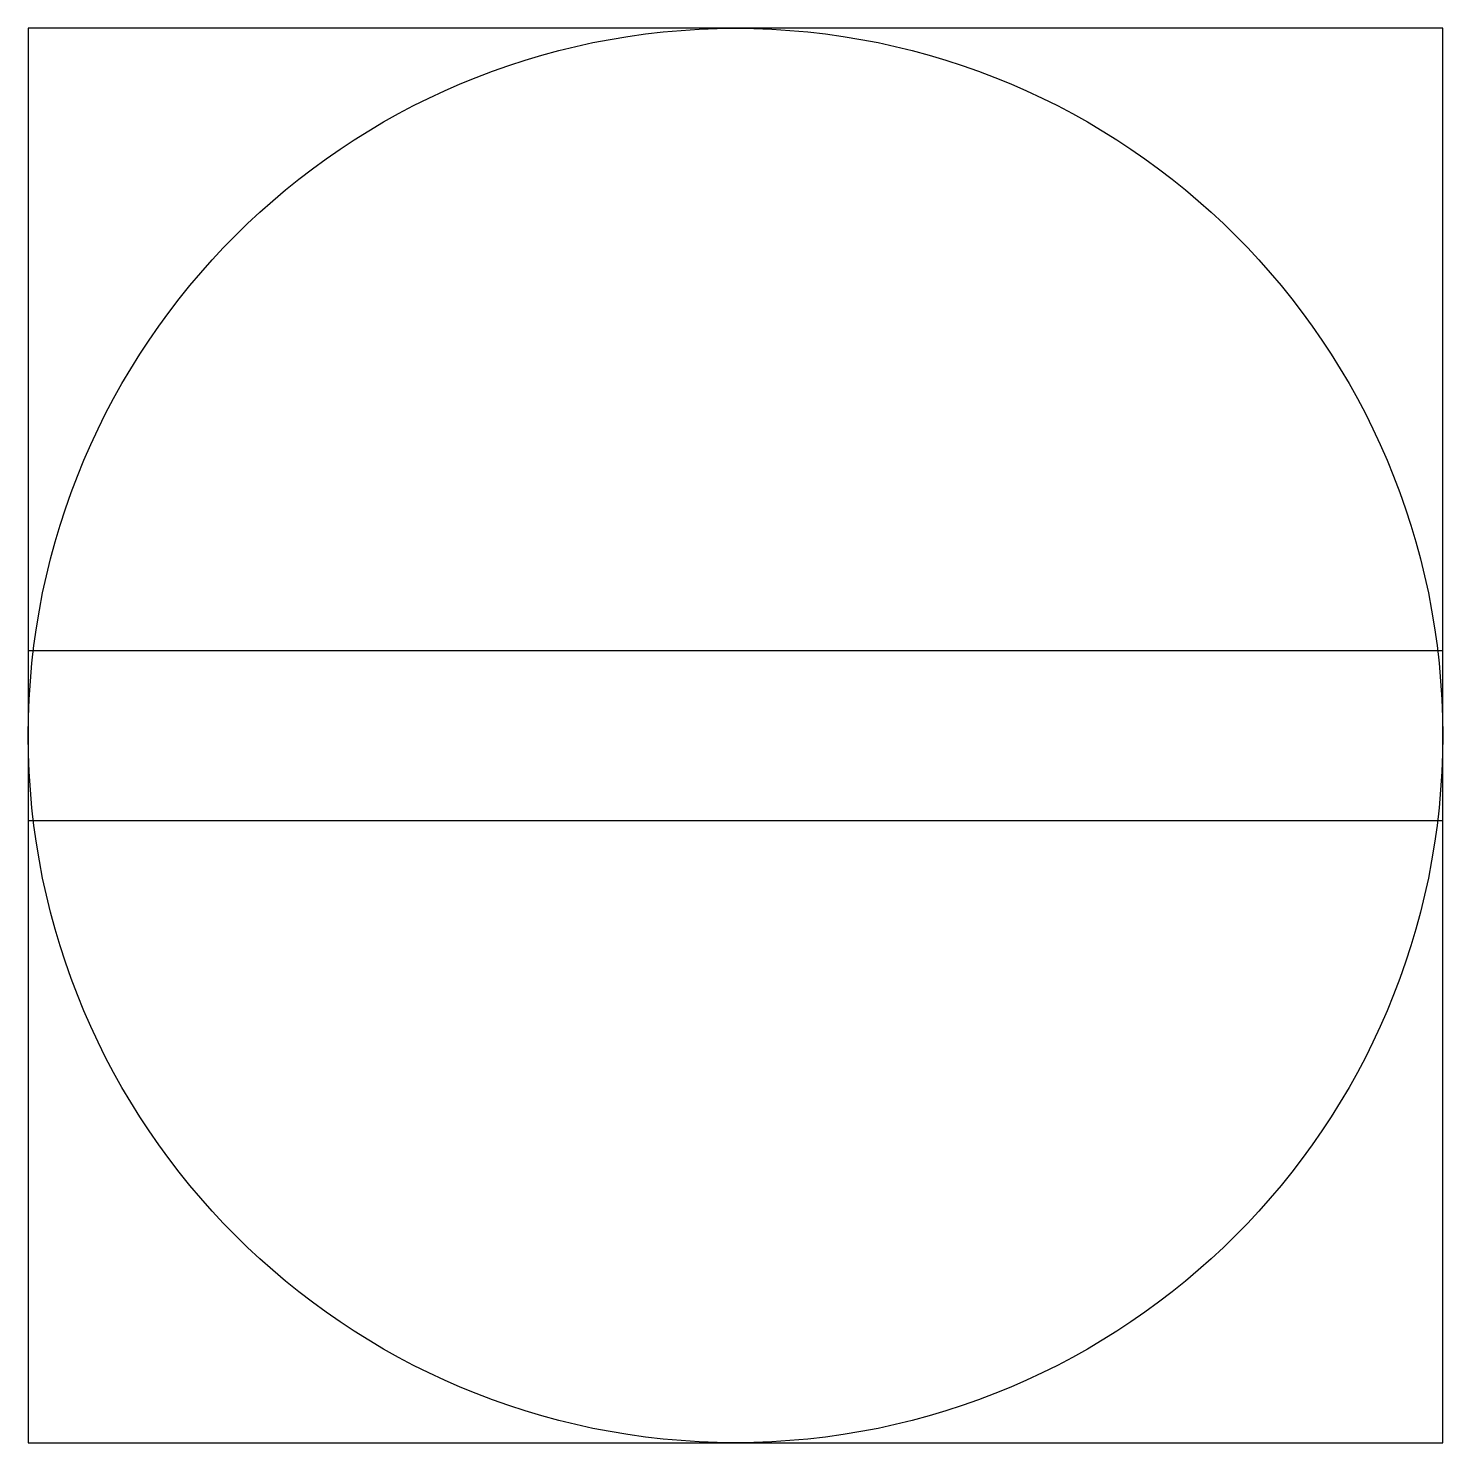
# Model space of a CAD drawing. Header units: millimetres. Extents: x -5 to 5, y -5 to 5.
import ezdxf

# ---------------------------------------------------------------- set-up
doc = ezdxf.new("R2010")
doc.units = ezdxf.units.MM

msp = doc.modelspace()

# ---------------------------------------------------------------- linework, layer by layer
at = {"color": 0, "linetype": 'Continuous', "lineweight": -2}
for p, q in [((-5, 0.6), (5, 0.6)), ((-5, -0.6), (5, -0.6))]:
    msp.add_line(p, q, dxfattribs=at)
msp.add_lwpolyline([(-5, -5), (5, -5), (5, 5), (-5, 5)], close=True, dxfattribs=at)
msp.add_circle((0, 0), 5, dxfattribs=at)

doc.saveas('drawing.dxf')
